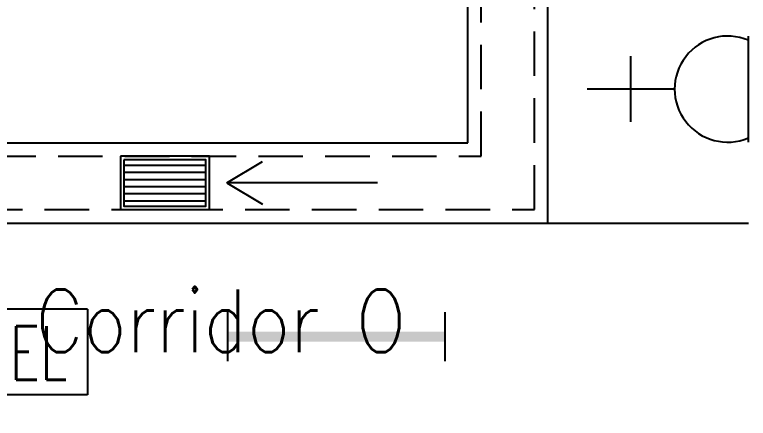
# Model space of a CAD drawing. Header units: inches. Extents: x 16928 to 514628, y -1471 to 241387.
# Drawn here: x 50870 to 54989, y 37940 to 40204 of the extents above; entities that cross this region are included whole.
import ezdxf

# ---------------------------------------------------------------- set-up
doc = ezdxf.new("R2010")
doc.units = ezdxf.units.IN
doc.header["$MEASUREMENT"] = 0
doc.linetypes.add('DASHED2', pattern=[0.375, 0.25, -0.125])
for name, color, linetype in [('drain', 8, 'Continuous'), ('dxt_text', 4, 'Continuous'), ('ELECT', 6, 'Continuous'), ('FITTING', 8, 'Continuous'), ('LW', 2, 'Continuous'), ('MSGRATING', 8, 'Continuous'), ('TB', 8, 'Continuous')]:
    doc.layers.add(name, color=color, linetype=linetype)
doc.styles.add('LAILA', font='romans.shx', dxfattribs={"width": 0.85})
doc.styles.add('ROMANS', font='ROMANS', dxfattribs={"width": 0.7})

# ---------------------------------------------------------------- blocks, each defined once
blk = doc.blocks.new('ARR')
at = {"layer": 'drain'}
for p, q in [((-2150568.8, -694433.7), (-2150768.5, -694314.1)), ((-2151412.9, -694433.7), (-2150568.8, -694433.7)), ((-2150568.8, -694433.7), (-2150768.5, -694553.3))]:
    blk.add_line(p, q, dxfattribs=at)
blk = doc.blocks.new('1 X 8W EL')
at = {"layer": 'ELECT', "color": 6}
for p, q in [((-240, 240), (-240, -240)), ((240, 240), (-240, 240)), ((240, 240), (240, -240)), ((240, -240), (-240, -240))]:
    blk.add_line(p, q, dxfattribs=at)
at = {"layer": 'ELECT', "color": 6, "style": 'ROMANS', "width": 0.7}
blk.add_text('EL', height=300, dxfattribs=at).set_placement((-196.2, -155.6))
blk = doc.blocks.new('YBC 1X36')
at = {"layer": 'FITTING', "color": 3}
for points, const_width in [([(-610, 137.6), (-610, -137.6)], 10.9), ([(610, 137.6), (610, -137.6)], 10.9), ([(-610, 0), (610, 0)], 54.6)]:
    blk.add_lwpolyline(points, dxfattribs=dict(at, const_width=const_width))
blk = doc.blocks.new('13A SSO 300mm')
at = {"layer": 'ELECT', "color": 6}
for p, q in [((0, 413.8), (0, 904.4)), ((-184, 659.1), (184, 659.1)), ((-297.4, 0), (297.4, 0))]:
    blk.add_line(p, q, dxfattribs=at)
blk.add_arc((0, 116.3), 297.4, 336.9763, 203.0237, dxfattribs=at)

msp = doc.modelspace()

# ---------------------------------------------------------------- linework, layer by layer
at = {"layer": 'drain', "linetype": 'DASHED2', "ltscale": 1000}
for points in [[(45988.6, 34410.5), (49988.6, 34410.5), (49988.6, 39410.5), (53488.6, 39410.5), (53488.6, 42460.5), (51488.6, 42460.5), (51488.6, 57910.5), (55488.6, 57910.5), (55488.6, 59885.5)], [(46288.6, 34110.5), (50288.6, 34110.5), (50288.6, 39110.5), (53788.6, 39110.5), (53788.6, 42760.5), (51788.6, 42760.5), (51788.6, 57610.5), (55788.6, 57610.5), (55788.6, 59885.5)]]:
    msp.add_lwpolyline(points, dxfattribs=at)
at = {"layer": 'dxt_text'}
msp.add_line((53863.6, 39035.5), (54988.6, 39035.5), dxfattribs=at)
at = {"layer": 'LW'}
for p, q in [((53863.6, 39035.5), (53863.6, 42835.5)), ((53413.6, 39485.5), (53413.6, 42385.5)), ((49913.6, 39485.5), (53413.6, 39485.5)), ((50363.6, 39035.5), (53863.6, 39035.5))]:
    msp.add_line(p, q, dxfattribs=at)
at = {"layer": 'MSGRATING'}
for p, q in [((51483.6, 39360.5), (51943.6, 39360.5)), ((51483.6, 39320.5), (51943.6, 39320.5)), ((51483.6, 39280.5), (51943.6, 39280.5)), ((51483.6, 39240.5), (51943.6, 39240.5)), ((51483.6, 39200.5), (51943.6, 39200.5)), ((51483.6, 39160.5), (51943.6, 39160.5))]:
    msp.add_line(p, q, dxfattribs=at)
for points in [[(51463.6, 39410.5), (51463.6, 39110.5), (51963.6, 39110.5), (51963.6, 39410.5)], [(51483.6, 39390.5), (51483.6, 39130.5), (51943.6, 39130.5), (51943.6, 39390.5)]]:
    msp.add_lwpolyline(points, close=True, dxfattribs=at)

# ---------------------------------------------------------------- block references
at = {"layer": 'drain', "rotation": 180}
msp.add_blockref('ARR', (-2098506.7, -655172), dxfattribs=at)
at = {"layer": 'dxt_text'}
for name, p in [('1 X 8W EL', (51038.6, 38311.7)), ('YBC 1X36', (52676.1, 38398))]:
    msp.add_blockref(name, p, dxfattribs=at)
at = {"layer": 'TB', "color": 6, "linetype": 'Continuous', "rotation": 90}
msp.add_blockref('13A SSO 300mm', (54988.6, 39786.7), dxfattribs=at)

# ---------------------------------------------------------------- texts
at = {"layer": 'LW', "insert": (50988.7, 38661.7), "char_height": 350, "attachment_point": 1, "style": 'LAILA'}
msp.add_mtext_dynamic_manual_height_columns('Corridor O', width=3116.43, gutter_width=1750, heights=[0], dxfattribs=at)

doc.saveas('drawing.dxf')
